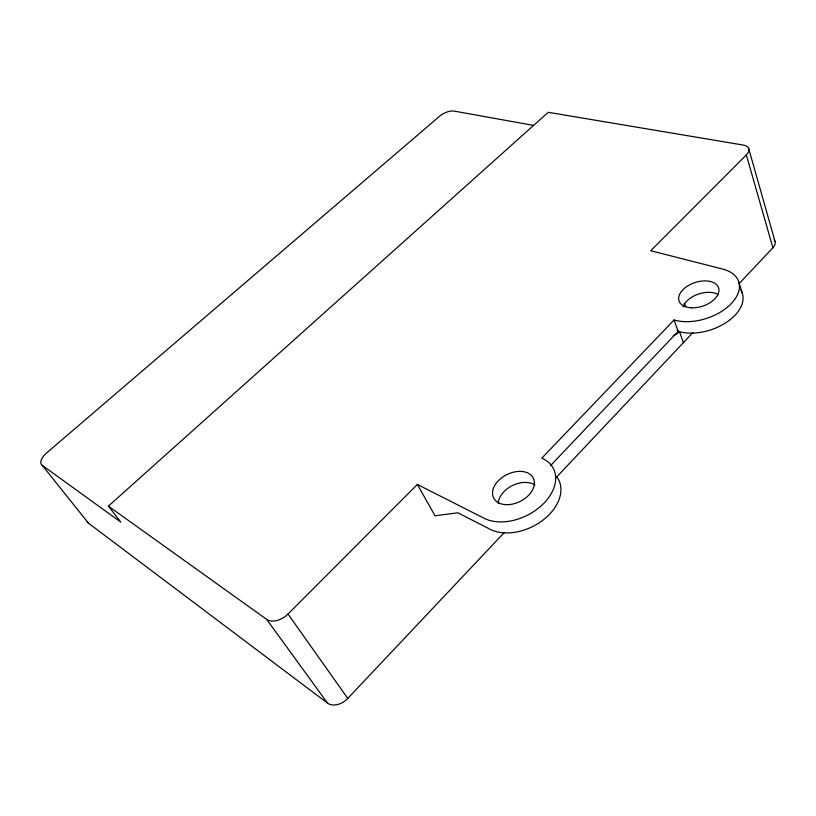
<?xml version="1.0" encoding="UTF-8"?>
<svg xmlns="http://www.w3.org/2000/svg" width="816" height="816" viewBox="0 0 816 816"><rect width="100%" height="100%" fill="white"/><g stroke="black" fill="none" stroke-linecap="round" stroke-linejoin="round"><path stroke-width="1.22" d="M87.292 521.761A12.617 6.732 -36.9 0 0 88.403 523.117L327.491 703.117A15.994 11.281 -39.1 0 0 347.779 698.414L504.227 532.583M556.665 477.003L692.957 332.54M739.01 283.723L772.895 247.809A13.413 7.67 -16.5 0 0 773.996 239.7M550.555 465.589L678.127 331.378A41.392 24.949 -18.1 0 0 726.291 322.442A41.392 24.949 -18.1 0 0 740.795 290.027M746.354 154.918L650.699 250.726L722.762 269.086A41.677 24.817 -18.3 0 1 731.258 303.613A41.677 24.817 -18.3 0 1 674.057 319.974L541.804 458.153A44.401 29.957 -26.5 0 1 544.211 502.931A44.401 29.957 -26.5 0 1 484.214 518.313L417.364 484.439L288.007 614.009A16.993 10.996 -37.1 0 1 266.679 619.385L108.406 506.155L548.219 112.302L743.223 145.054A14.117 7.303 -17.9 0 1 746.354 154.918L772.895 247.809M533.593 125.409L454.114 111.088A10.883 4.896 -24.6 0 0 439.895 115.984L46.604 452.962A13.117 6.446 -35.9 0 0 42.187 465.293L88.403 523.117M677.147 330.847L679.442 331.551L683.4 342.669M42.187 465.293L120.809 522.118L108.406 506.155M266.679 619.385L327.491 703.117M288.007 614.009L347.779 698.414M417.364 484.439L435.02 515.783L457.939 512.795L490.028 529.258A44.084 30.07 -26.5 0 0 543.232 519.914A44.084 30.07 -26.5 0 0 557.104 477.238M674.057 319.974L678.127 331.378M738.929 282.438L742.54 294.056M748.741 148.696L775.037 241.465M498.188 503.309A22.032 15.025 -26.5 0 1 512.315 485.602A22.032 15.025 -26.5 0 1 534.939 485.03M683.084 306.928A20.696 12.464 -18.1 0 1 698.129 294.178A20.696 12.464 -18.1 0 1 718.294 294.617M684.073 303.236A18.523 11.291 -72.2 0 1 685.685 306.398M679.442 331.551A18.523 11.291 -72.2 0 1 673.271 335.56M691.417 307.805A20.828 12.403 -18.3 0 0 718.733 288.364A20.828 12.403 -18.3 0 0 686.236 286.916A20.828 12.403 -18.3 0 0 691.417 307.805M508.888 504.625A22.195 14.974 -26.5 0 0 533.46 478.411A22.195 14.974 -26.5 0 0 498.035 481.073A22.195 14.974 -26.5 0 0 508.888 504.625"/></g></svg>
